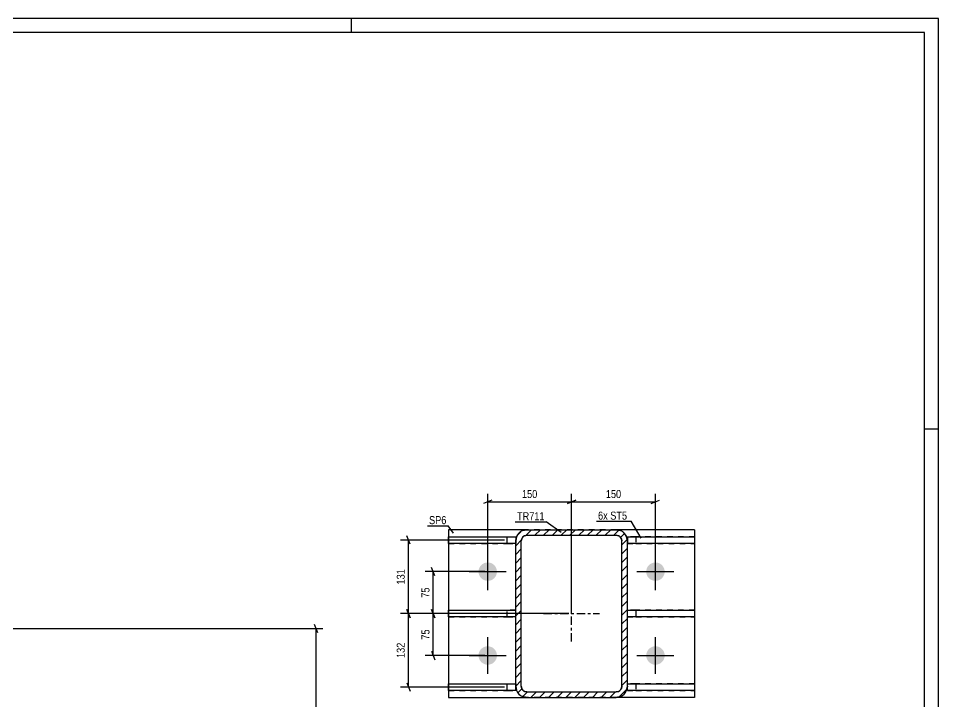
# Model space of a CAD drawing. Header units: millimetres. Extents: x 0 to 841, y 0 to 594.
# Drawn here: x 511.8 to 841, y 349.5 to 594 of the extents above; entities that cross this region are included whole.
import ezdxf

# ---------------------------------------------------------------- set-up
doc = ezdxf.new("R2010")
doc.units = ezdxf.units.MM
doc.linetypes.add('DXK_LINE_DOT2', pattern=[3.9198, 1.9599, -1.9599])
doc.linetypes.add('DXK_LINE_DOT3', pattern=[5.9187, 2.979, -0.9799, 0.9799, -0.9799])
doc.styles.add('Arial Narrow', font='ARIALN.TTF', dxfattribs={"height": 0.2})

# ---------------------------------------------------------------- blocks, each defined once
blk = doc.blocks.new('Unknown-122567297-1134')
at = {"color": 5, "linetype": 'Continuous'}
for p, q in [((841, 594), (0, 594)), ((631, 589), (631, 594)), ((841, 0), (841, 594)), ((836, 589), (5, 589)), ((836, 5), (836, 589)), ((841, 447), (836, 447))]:
    blk.add_line(p, q, dxfattribs=at)
blk = doc.blocks.new('Part-122567297-1412 - 1377')
at = {"color": 2, "linetype": 'Continuous'}
for p, q in [((665.71, 379.83), (665.71, 382.23)), ((665.71, 382.23), (689.71, 382.23)), ((689.71, 379.83), (665.71, 379.83))]:
    blk.add_line(p, q, dxfattribs=at)
at = {"color": 7, "linetype": 'DXK_LINE_DOT2'}
for p, q in [((665.71, 382.23), (686.71, 382.23)), ((686.71, 379.83), (686.71, 382.23)), ((689.71, 382.23), (686.71, 382.23)), ((689.71, 379.83), (689.71, 382.23)), ((665.71, 379.83), (686.71, 379.83)), ((686.71, 379.83), (689.71, 379.83)), ((689.71, 379.83), (689.71, 379.83))]:
    blk.add_line(p, q, dxfattribs=at)
blk = doc.blocks.new('Part-122567297-1417 - 1377')
at = {"color": 2, "linetype": 'Continuous'}
for p, q in [((665.71, 406.13), (665.71, 408.53)), ((665.71, 408.53), (689.71, 408.53)), ((689.71, 408.53), (689.71, 407.03)), ((689.71, 406.13), (665.71, 406.13))]:
    blk.add_line(p, q, dxfattribs=at)
at = {"color": 7, "linetype": 'DXK_LINE_DOT2'}
for p, q in [((665.71, 408.53), (686.71, 408.53)), ((686.71, 406.13), (686.71, 408.53)), ((686.71, 408.53), (689.71, 408.53)), ((665.71, 406.13), (686.71, 406.13)), ((686.71, 406.13), (689.71, 406.13)), ((689.71, 407.03), (689.71, 406.13)), ((689.71, 406.13), (689.71, 406.13))]:
    blk.add_line(p, q, dxfattribs=at)
blk = doc.blocks.new('Part-122567297-1462 - 1377')
at = {"linetype": 'Continuous'}
h = blk.add_hatch(dxfattribs=at)
h.set_pattern_fill('', scale=0.7, style=0, pattern_type=0)
h.set_pattern_definition([(45, (689.707, 355.0314), (-1.571545, 1.571545), [])])
h.paths.add_polyline_path([(689.71, 407.03), (689.71, 355.03), (690.01, 353.5), (690.88, 352.2), (692.18, 351.34), (693.71, 351.03), (725.71, 351.03), (727.24, 351.34), (728.54, 352.2), (729.4, 353.5), (729.71, 355.03), (729.71, 407.03), (729.4, 408.56), (728.54, 409.86), (727.24, 410.73), (725.71, 411.03), (693.71, 411.03), (692.18, 410.73), (690.88, 409.86), (690.01, 408.56)])
h.paths.add_polyline_path([(692.29, 408.45), (692.94, 408.88), (693.71, 409.03), (725.71, 409.03), (726.47, 408.88), (727.12, 408.45), (727.55, 407.8), (727.71, 407.03), (727.71, 355.03), (727.55, 354.27), (727.12, 353.62), (726.47, 353.18), (725.71, 353.03), (693.71, 353.03), (692.94, 353.18), (692.29, 353.62), (691.86, 354.27), (691.71, 355.03), (691.71, 407.03), (691.86, 407.8)])
at = {"color": 7, "linetype": 'DXK_LINE_DOT2'}
for p, q in [((689.71, 407.03), (690.01, 408.56)), ((692.18, 410.73), (693.71, 411.03)), ((693.71, 409.03), (692.94, 408.88)), ((693.71, 411.03), (725.71, 411.03)), ((693.71, 409.03), (725.71, 409.03)), ((725.71, 411.03), (727.24, 410.73)), ((726.47, 408.88), (725.71, 409.03)), ((729.4, 408.56), (729.71, 407.03)), ((689.71, 355.03), (689.71, 407.03)), ((691.86, 407.8), (691.71, 407.03)), ((691.71, 355.03), (691.71, 407.03)), ((727.71, 407.03), (727.55, 407.8)), ((727.71, 355.03), (727.71, 407.03)), ((729.71, 355.03), (729.71, 407.03)), ((690.01, 353.5), (689.71, 355.03)), ((691.71, 355.03), (691.86, 354.27)), ((692.94, 353.18), (693.71, 353.03)), ((693.71, 353.03), (725.71, 353.03)), ((725.71, 353.03), (726.47, 353.18)), ((727.55, 354.27), (727.71, 355.03)), ((729.71, 355.03), (729.4, 353.5)), ((693.71, 351.03), (692.18, 351.34)), ((693.71, 351.03), (725.71, 351.03)), ((727.24, 351.34), (725.71, 351.03))]:
    blk.add_line(p, q, dxfattribs=at)
at = {"color": 2, "linetype": 'Continuous'}
for p, q in [((690.01, 408.56), (689.71, 407.03)), ((693.71, 411.03), (692.18, 410.73)), ((692.94, 408.88), (693.71, 409.03)), ((693.71, 411.03), (725.71, 411.03)), ((693.71, 409.03), (725.71, 409.03)), ((727.24, 410.73), (725.71, 411.03)), ((725.71, 409.03), (726.47, 408.88)), ((729.71, 407.03), (729.4, 408.56)), ((689.71, 355.03), (689.71, 407.03)), ((691.71, 407.03), (691.86, 407.8)), ((691.71, 355.03), (691.71, 407.03)), ((727.55, 407.8), (727.71, 407.03)), ((727.71, 355.03), (727.71, 407.03)), ((729.71, 355.03), (729.71, 407.03)), ((689.71, 355.03), (690.01, 353.5)), ((691.86, 354.27), (691.71, 355.03)), ((693.71, 353.03), (692.94, 353.18)), ((693.71, 353.03), (725.71, 353.03)), ((726.47, 353.18), (725.71, 353.03)), ((727.71, 355.03), (727.55, 354.27)), ((729.4, 353.5), (729.71, 355.03)), ((692.18, 351.34), (693.71, 351.03)), ((693.71, 351.03), (725.71, 351.03)), ((725.71, 351.03), (727.24, 351.34))]:
    blk.add_line(p, q, dxfattribs=at)
at = {"color": 7, "linetype": 'DXK_LINE_DOT3'}
for p, q in [((709.71, 371.03), (709.71, 391.03)), ((699.71, 381.03), (719.71, 381.03))]:
    blk.add_line(p, q, dxfattribs=at)
at = {"color": 7, "linetype": 'DXK_LINE_DOT2'}
for centre, radius, start, end in [((693.71, 407.03), 4, 112.5, 157.5), ((693.71, 407.03), 2, 112.5, 157.5), ((725.71, 407.03), 2, 22.5, 67.5), ((725.71, 407.03), 4, 22.5, 67.5), ((693.71, 355.03), 4, 202.5, 247.5), ((693.71, 355.03), 2, 202.5, 247.5), ((725.71, 355.03), 2, 292.5, 337.5), ((725.71, 355.03), 4, 292.5, 337.5)]:
    blk.add_arc(centre, radius, start, end, dxfattribs=at)
at = {"color": 2, "linetype": 'Continuous'}
for centre, radius, start, end in [((693.71, 407.03), 4, 112.5, 157.5), ((693.71, 407.03), 2, 112.5, 157.5), ((725.71, 407.03), 2, 22.5, 67.5), ((725.71, 407.03), 4, 22.5, 67.5), ((693.71, 355.03), 4, 202.5, 247.5), ((693.71, 355.03), 2, 202.5, 247.5), ((725.71, 355.03), 2, 292.5, 337.5), ((725.71, 355.03), 4, 292.5, 337.5)]:
    blk.add_arc(centre, radius, start, end, dxfattribs=at)
blk = doc.blocks.new('Part-122567297-1422 - 1377')
at = {"color": 2, "linetype": 'Continuous'}
for p, q in [((665.71, 353.53), (665.71, 355.93)), ((665.71, 355.93), (689.71, 355.93)), ((689.71, 353.53), (665.71, 353.53)), ((689.71, 353.53), (689.71, 355.03)), ((689.71, 353.53), (689.71, 353.53))]:
    blk.add_line(p, q, dxfattribs=at)
at = {"color": 7, "linetype": 'DXK_LINE_DOT2'}
for p, q in [((665.71, 355.93), (686.71, 355.93)), ((686.71, 353.53), (686.71, 355.93)), ((686.71, 355.93), (689.71, 355.93)), ((689.71, 355.93), (689.71, 355.03)), ((665.71, 353.53), (686.71, 353.53)), ((686.71, 353.53), (689.71, 353.53))]:
    blk.add_line(p, q, dxfattribs=at)
blk = doc.blocks.new('Part-122567297-1427 - 1377')
at = {"color": 2, "linetype": 'Continuous'}
for p, q in [((729.71, 382.23), (753.71, 382.23)), ((753.71, 382.23), (753.71, 379.83)), ((753.71, 379.83), (729.71, 379.83))]:
    blk.add_line(p, q, dxfattribs=at)
at = {"color": 7, "linetype": 'DXK_LINE_DOT2'}
for p, q in [((732.71, 382.23), (729.71, 382.23)), ((729.71, 382.23), (729.71, 382.23)), ((729.71, 379.83), (729.71, 382.23)), ((753.71, 382.23), (732.71, 382.23)), ((732.71, 382.23), (732.71, 379.83)), ((729.71, 379.83), (732.71, 379.83)), ((732.71, 379.83), (753.71, 379.83))]:
    blk.add_line(p, q, dxfattribs=at)
blk = doc.blocks.new('Part-122567297-1432 - 1377')
at = {"color": 2, "linetype": 'Continuous'}
for p, q in [((729.71, 408.53), (729.71, 408.53)), ((729.71, 408.53), (753.71, 408.53)), ((729.71, 408.53), (729.71, 407.03)), ((753.71, 408.53), (753.71, 406.13)), ((753.71, 406.13), (729.71, 406.13))]:
    blk.add_line(p, q, dxfattribs=at)
at = {"color": 7, "linetype": 'DXK_LINE_DOT2'}
for p, q in [((732.71, 408.53), (729.71, 408.53)), ((729.71, 408.53), (729.71, 408.53)), ((753.71, 408.53), (732.71, 408.53)), ((732.71, 408.53), (732.71, 406.13)), ((729.71, 407.03), (729.71, 406.13)), ((729.71, 406.13), (732.71, 406.13)), ((732.71, 406.13), (753.71, 406.13))]:
    blk.add_line(p, q, dxfattribs=at)
blk = doc.blocks.new('Part-122567297-1437 - 1377')
at = {"color": 2, "linetype": 'Continuous'}
for p, q in [((729.71, 355.93), (753.71, 355.93)), ((753.71, 355.93), (753.71, 353.53)), ((729.71, 353.53), (729.71, 355.03)), ((753.71, 353.53), (729.71, 353.53))]:
    blk.add_line(p, q, dxfattribs=at)
at = {"color": 7, "linetype": 'DXK_LINE_DOT2'}
for p, q in [((732.71, 355.93), (729.71, 355.93)), ((729.71, 355.93), (729.71, 355.93)), ((729.71, 355.03), (729.71, 355.93)), ((753.71, 355.93), (732.71, 355.93)), ((732.71, 355.93), (732.71, 353.53)), ((729.71, 353.53), (732.71, 353.53)), ((732.71, 353.53), (753.71, 353.53))]:
    blk.add_line(p, q, dxfattribs=at)
blk = doc.blocks.new('Bolt-122567297-1465 - 1377')
at = {"linetype": 'Continuous'}
for points in [[(676.41, 396.03, -1), (683.01, 396.03, -1)], [(736.41, 396.03, -1), (743.01, 396.03, -1)], [(676.41, 366.03, -1), (683.01, 366.03, -1)], [(736.41, 366.03, -1), (743.01, 366.03, -1)]]:
    blk.add_hatch(color=1, dxfattribs=at).paths.add_polyline_path(points)
at = {"color": 1, "linetype": 'Continuous'}
for p, q in [((679.71, 389.43), (679.71, 402.63)), ((739.71, 389.43), (739.71, 402.63)), ((673.11, 396.03), (686.31, 396.03)), ((733.11, 396.03), (746.31, 396.03)), ((679.71, 359.43), (679.71, 372.63)), ((739.71, 359.43), (739.71, 372.63)), ((673.11, 366.03), (686.31, 366.03)), ((733.11, 366.03), (746.31, 366.03))]:
    blk.add_line(p, q, dxfattribs=at)
blk = doc.blocks.new('Part-122567297-1494 - 1377')
at = {"color": 2, "linetype": 'Continuous'}
for p, q in [((693.71, 411.03), (665.71, 411.03)), ((665.71, 411.03), (665.71, 351.03)), ((753.71, 411.03), (725.71, 411.03)), ((753.71, 411.03), (753.71, 351.03)), ((665.71, 351.03), (693.71, 351.03)), ((753.71, 351.03), (725.71, 351.03))]:
    blk.add_line(p, q, dxfattribs=at)
at = {"color": 7, "linetype": 'DXK_LINE_DOT2'}
for p, q in [((725.71, 411.03), (693.71, 411.03)), ((725.71, 351.03), (693.71, 351.03))]:
    blk.add_line(p, q, dxfattribs=at)
blk = doc.blocks.new('StraightDimension-122567297-2716 - 2611')
at = {"color": 7, "linetype": 'Continuous'}
for p, q in [((482.01, 375.64), (620.76, 375.64)), ((618.96, 374.14), (617.76, 377.14)), ((618.36, 211.53), (618.36, 375.64)), ((582.01, 211.53), (620.76, 211.53)), ((617.76, 213.03), (618.96, 210.03))]:
    blk.add_line(p, q, dxfattribs=at)
at = {"color": 0}
blk.add_wipeout([(617.61, 297.84), (613.41, 297.84), (613.41, 289.33), (617.61, 289.33)], dxfattribs=at)
at = {"color": 3, "style": 'Arial Narrow'}
blk.add_text('3190', height=2.863, rotation=90.0002, dxfattribs=at).set_placement((617.01, 289.93))
blk = doc.blocks.new('StraightDimension-122567297-1526 - 1377')
at = {"color": 7, "linetype": 'Continuous'}
for p, q in [((678.71, 396.03), (657.36, 396.03)), ((660.81, 394.53), (659.61, 397.53)), ((660.21, 381.03), (660.21, 396.03)), ((659.61, 382.53), (660.81, 379.53)), ((708.71, 381.03), (657.36, 381.03))]:
    blk.add_line(p, q, dxfattribs=at)
at = {"color": 0}
blk.add_wipeout([(659.46, 390.96), (655.26, 390.96), (655.26, 386.1), (659.46, 386.1)], dxfattribs=at)
at = {"color": 3, "style": 'Arial Narrow'}
blk.add_text('75', height=2.863, rotation=90.0002, dxfattribs=at).set_placement((658.86, 386.7))
blk = doc.blocks.new('StraightDimension-122567297-1534 - 1377')
at = {"color": 7, "linetype": 'Continuous'}
for p, q in [((660.81, 379.53), (659.61, 382.53)), ((708.71, 381.03), (657.36, 381.03)), ((660.21, 366.03), (660.21, 381.03)), ((678.71, 366.03), (657.36, 366.03)), ((659.61, 367.53), (660.81, 364.53))]:
    blk.add_line(p, q, dxfattribs=at)
at = {"color": 0}
blk.add_wipeout([(659.46, 375.96), (655.26, 375.96), (655.26, 371.1), (659.46, 371.1)], dxfattribs=at)
at = {"color": 3, "style": 'Arial Narrow'}
blk.add_text('75', height=2.863, rotation=90.0002, dxfattribs=at).set_placement((658.86, 371.7))
blk = doc.blocks.new('StraightDimension-122567297-1500 - 1377')
at = {"color": 7, "linetype": 'Continuous'}
for p, q in [((651.97, 379.53), (650.77, 382.53)), ((708.71, 381.03), (648.52, 381.03)), ((651.37, 354.73), (651.37, 381.03)), ((650.77, 356.23), (651.97, 353.23)), ((685.71, 354.73), (648.52, 354.73))]:
    blk.add_line(p, q, dxfattribs=at)
at = {"color": 0}
blk.add_wipeout([(650.62, 371.22), (646.42, 371.22), (646.42, 364.54), (650.62, 364.54)], dxfattribs=at)
at = {"color": 3, "style": 'Arial Narrow'}
blk.add_text('132', height=2.863, rotation=90.0002, dxfattribs=at).set_placement((650.02, 365.14))
blk = doc.blocks.new('StraightDimension-122567297-1517 - 1377')
at = {"color": 7, "linetype": 'Continuous'}
for p, q in [((651.97, 405.83), (650.77, 408.83)), ((685.71, 407.33), (648.52, 407.33)), ((651.37, 381.03), (651.37, 407.33)), ((650.77, 382.53), (651.97, 379.53)), ((708.71, 381.03), (648.52, 381.03))]:
    blk.add_line(p, q, dxfattribs=at)
at = {"color": 0}
blk.add_wipeout([(650.62, 397.52), (646.42, 397.52), (646.42, 390.84), (650.62, 390.84)], dxfattribs=at)
at = {"color": 3, "style": 'Arial Narrow'}
blk.add_text('131', height=2.863, rotation=90.0002, dxfattribs=at).set_placement((650.02, 391.44))
blk = doc.blocks.new('StraightDimension-122567297-1543 - 1377')
at = {"color": 7, "linetype": 'Continuous'}
for p, q in [((681.21, 421.63), (678.21, 420.43)), ((679.71, 397.03), (679.71, 423.88)), ((708.21, 420.43), (711.21, 421.63)), ((709.71, 382.03), (709.71, 423.88)), ((679.71, 421.03), (709.71, 421.03))]:
    blk.add_line(p, q, dxfattribs=at)
at = {"color": 0}
blk.add_wipeout([(698.05, 421.78), (698.05, 425.98), (691.36, 425.98), (691.36, 421.78)], dxfattribs=at)
at = {"color": 3, "style": 'Arial Narrow'}
blk.add_text('150', height=2.863, dxfattribs=at).set_placement((691.96, 422.38))
blk = doc.blocks.new('StraightDimension-122567297-1551 - 1377')
at = {"color": 7, "linetype": 'Continuous'}
for p, q in [((711.21, 421.63), (708.21, 420.43)), ((709.71, 382.03), (709.71, 423.88)), ((738.21, 420.43), (741.21, 421.63)), ((739.71, 397.03), (739.71, 423.88)), ((709.71, 421.03), (739.71, 421.03))]:
    blk.add_line(p, q, dxfattribs=at)
at = {"color": 0}
blk.add_wipeout([(728.05, 421.78), (728.05, 425.98), (721.36, 425.98), (721.36, 421.78)], dxfattribs=at)
at = {"color": 3, "style": 'Arial Narrow'}
blk.add_text('150', height=2.863, dxfattribs=at).set_placement((721.96, 422.38))
blk = doc.blocks.new('MarkSet-122567297-5606 - 1377')
at = {"color": 0}
blk.add_wipeout([(722.64, 414.65), (722.64, 417.65), (719.17, 417.65), (719.17, 414.65)], dxfattribs=at)
blk.add_wipeout([(722.64, 414.65), (722.64, 417.65), (719.17, 417.65), (719.17, 414.65)], dxfattribs=at)
blk.add_wipeout([(729.57, 414.65), (729.57, 417.65), (723.54, 417.65), (723.54, 414.65)], dxfattribs=at)
blk.add_wipeout([(729.57, 414.65), (729.57, 417.65), (723.54, 417.65), (723.54, 414.65)], dxfattribs=at)
at = {"color": 30, "linetype": 'Continuous'}
for p in [(718.57, 414.05), (734.57, 407.99)]:
    blk.add_line(p, (731.07, 414.05), dxfattribs=at)
at = {"color": 3, "style": 'Arial Narrow'}
for s, p in [('6x', (719.17, 414.65)), ('ST5', (723.54, 414.65))]:
    blk.add_text(s, height=2.863, dxfattribs=at).set_placement(p)
blk = doc.blocks.new('Mark-122567297-1458 - 1377')
at = {"color": 0}
blk.add_wipeout([(700.05, 414.43), (700.05, 417.43), (690.18, 417.43), (690.18, 414.43)], dxfattribs=at)
blk.add_wipeout([(700.05, 414.43), (700.05, 417.43), (690.18, 417.43), (690.18, 414.43)], dxfattribs=at)
at = {"color": 30, "linetype": 'Continuous'}
for p in [(689.58, 413.83), (705.96, 410.07)]:
    blk.add_line(p, (700.65, 413.83), dxfattribs=at)
at = {"color": 3, "style": 'Arial Narrow'}
blk.add_text('TR711', height=2.863, dxfattribs=at).set_placement((690.18, 414.43))
blk = doc.blocks.new('Mark-122567297-1490 - 1377')
at = {"color": 0}
blk.add_wipeout([(664.93, 413.03), (664.93, 416.03), (658.72, 416.03), (658.72, 413.03)], dxfattribs=at)
blk.add_wipeout([(664.93, 413.03), (664.93, 416.03), (658.72, 416.03), (658.72, 413.03)], dxfattribs=at)
at = {"color": 30, "linetype": 'Continuous'}
for p in [(658.12, 412.43), (667.51, 409.77)]:
    blk.add_line(p, (665.53, 412.43), dxfattribs=at)
at = {"color": 3, "style": 'Arial Narrow'}
blk.add_text('SP6', height=2.863, dxfattribs=at).set_placement((658.72, 413.03))

msp = doc.modelspace()

# ---------------------------------------------------------------- block references
for name in ['Unknown-122567297-1134', 'Part-122567297-1494 - 1377', 'Part-122567297-1417 - 1377', 'Part-122567297-1462 - 1377', 'Part-122567297-1432 - 1377', 'Bolt-122567297-1465 - 1377', 'Part-122567297-1412 - 1377', 'Part-122567297-1427 - 1377', 'Part-122567297-1422 - 1377', 'Part-122567297-1437 - 1377']:
    msp.add_blockref(name, (0, 0))

# ---------------------------------------------------------------- next in the draw order: block references
for name in ['StraightDimension-122567297-1526 - 1377', 'StraightDimension-122567297-2716 - 2611']:
    msp.add_blockref(name, (0, 0))

# ---------------------------------------------------------------- next in the draw order: block references
msp.add_blockref('StraightDimension-122567297-1534 - 1377', (0, 0))

# ---------------------------------------------------------------- next in the draw order: block references
msp.add_blockref('StraightDimension-122567297-1500 - 1377', (0, 0))

# ---------------------------------------------------------------- next in the draw order: block references
msp.add_blockref('StraightDimension-122567297-1517 - 1377', (0, 0))

# ---------------------------------------------------------------- next in the draw order: block references
for name in ['StraightDimension-122567297-1543 - 1377', 'Mark-122567297-1490 - 1377']:
    msp.add_blockref(name, (0, 0))

# ---------------------------------------------------------------- next in the draw order: block references
for name in ['StraightDimension-122567297-1551 - 1377', 'Mark-122567297-1458 - 1377']:
    msp.add_blockref(name, (0, 0))

# ---------------------------------------------------------------- next in the draw order: block references
msp.add_blockref('MarkSet-122567297-5606 - 1377', (0, 0))

doc.saveas('drawing.dxf')
